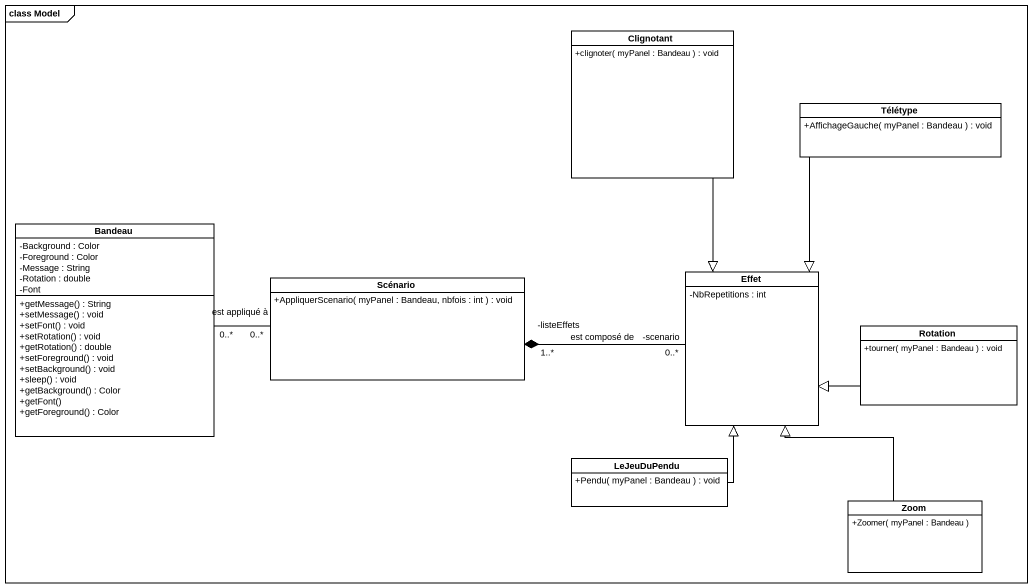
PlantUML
@startuml
mainframe class Model
hide circle
hide empty members
skinparam classAttributeIconSize 0
class Clignotant {
  +clignoter( myPanel : Bandeau ) : void
}
class Télétype {
  +AffichageGauche( myPanel : Bandeau ) : void
}
class Bandeau {
  -Background : Color
  -Foreground : Color
  -Message : String
  -Rotation : double
  -Font
  +getMessage() : String
  +setMessage() : void
  +setFont() : void
  +setRotation() : void
  +getRotation() : double
  +setForeground() : void
  +setBackground() : void
  +sleep() : void
  +getBackground() : Color
  +getFont()
  +getForeground() : Color
}
class Scénario {
  +AppliquerScenario( myPanel : Bandeau, nbfois : int ) : void
}
class Effet {
  -NbRepetitions : int
}
class Rotation {
  +tourner( myPanel : Bandeau ) : void
}
class LeJeuDuPendu {
  +Pendu( myPanel : Bandeau ) : void
}
class Zoom {
  +Zoomer( myPanel : Bandeau )
}
Clignotant --|> Effet
Télétype --|> Effet
Bandeau "0..*" -right- "0..*" Scénario : est appliqué à
Scénario "1..*\n-listeEffets" *-right- "0..*\n-scenario" Effet : est composé de
Rotation -left-|> Effet
LeJeuDuPendu -up-|> Effet
Zoom -up-|> Effet
@enduml
